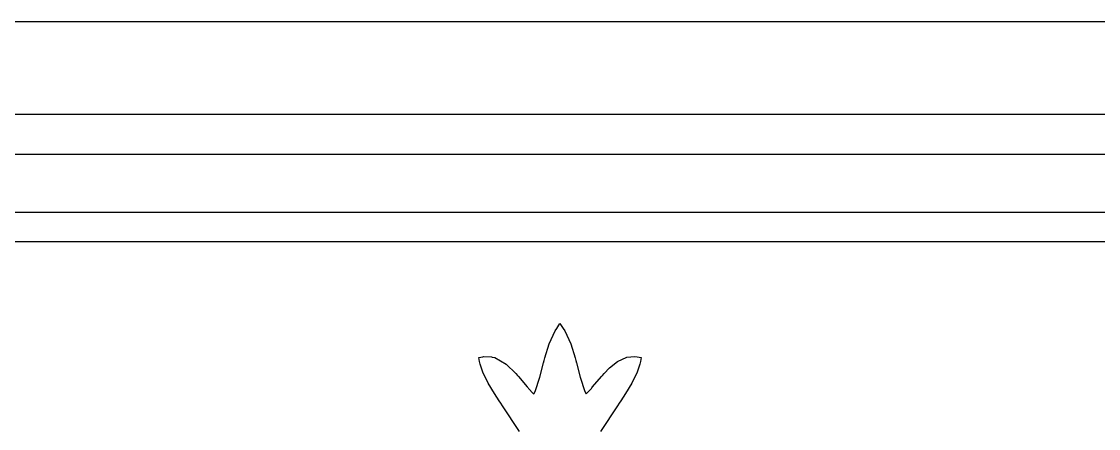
# Model space of a CAD drawing. Extents: x 0 to 1426, y 0 to 829.
# Drawn here: x 729.1 to 832.8, y 153.6 to 192.7 of the extents above; entities that cross this region are included whole.
import ezdxf

# ---------------------------------------------------------------- set-up
doc = ezdxf.new("R2010")
doc.units = 0
doc.layers.get('0').update_dxf_attribs({"linetype": 'CONTINUOUS'})

msp = doc.modelspace()

# ---------------------------------------------------------------- linework, layer by layer
at = {"color": 21}
msp.add_line((547.695, 192.749), (1014.19, 192.749), dxfattribs=at)
at = {"color": 0}
for p, q in [((599.486, 183.834), (962.395, 183.834)), ((599.486, 183.834), (962.395, 183.834)), ((958.511, 179.948), (603.373, 179.948)), ((958.511, 179.948), (603.373, 179.948)), ((606.125, 174.385), (956.257, 174.385)), ((606.125, 174.385), (956.257, 174.385)), ((956.257, 171.545), (606.125, 171.545)), ((956.257, 171.545), (606.125, 171.545)), ((779.911, 161.717), (780.482, 162.979)), ((779.911, 161.717), (780.482, 162.979)), ((780.482, 162.979), (780.63, 163.207)), ((780.482, 162.979), (780.63, 163.207)), ((780.63, 163.207), (780.944, 163.689)), ((780.63, 163.207), (780.944, 163.689)), ((780.944, 163.689), (781.258, 163.207)), ((780.944, 163.689), (781.258, 163.207)), ((781.258, 163.207), (781.406, 162.979)), ((781.258, 163.207), (781.406, 162.979)), ((781.406, 162.979), (781.978, 161.717)), ((781.406, 162.979), (781.978, 161.717)), ((779.494, 160.387), (779.911, 161.717)), ((779.494, 160.387), (779.911, 161.717)), ((781.978, 161.717), (782.394, 160.387)), ((781.978, 161.717), (782.394, 160.387)), ((773.116, 160.411), (773.497, 160.474)), ((773.116, 160.411), (773.497, 160.474)), ((773.194, 160.029), (773.116, 160.411)), ((773.194, 160.029), (773.116, 160.411)), ((773.247, 159.761), (773.194, 160.029)), ((773.247, 159.761), (773.194, 160.029)), ((773.497, 160.474), (773.575, 160.488)), ((773.497, 160.474), (773.575, 160.488)), ((773.575, 160.488), (774.347, 160.466)), ((773.575, 160.488), (774.347, 160.466)), ((774.347, 160.466), (774.421, 160.448)), ((774.347, 160.466), (774.421, 160.448)), ((774.421, 160.448), (774.668, 160.393)), ((774.421, 160.448), (774.668, 160.393)), ((774.668, 160.393), (775.772, 159.76)), ((774.668, 160.393), (775.772, 159.76)), ((779.004, 158.506), (779.357, 159.884)), ((779.004, 158.506), (779.357, 159.884)), ((779.357, 159.884), (779.424, 160.127)), ((779.357, 159.884), (779.424, 160.127)), ((779.424, 160.127), (779.494, 160.387)), ((779.424, 160.127), (779.494, 160.387)), ((782.394, 160.387), (782.465, 160.127)), ((782.394, 160.387), (782.465, 160.127)), ((782.465, 160.127), (782.528, 159.884)), ((782.465, 160.127), (782.528, 159.884)), ((782.528, 159.884), (782.884, 158.506)), ((782.528, 159.884), (782.884, 158.506)), ((785.71, 159.409), (786.497, 160.033)), ((785.71, 159.409), (786.497, 160.033)), ((786.497, 160.033), (787.386, 160.431)), ((786.497, 160.033), (787.386, 160.431)), ((787.386, 160.431), (788.144, 160.514)), ((787.386, 160.431), (788.144, 160.514)), ((788.144, 160.514), (788.388, 160.474)), ((788.144, 160.514), (788.388, 160.474)), ((788.388, 160.474), (788.772, 160.411)), ((788.388, 160.474), (788.772, 160.411)), ((788.695, 160.029), (788.638, 159.761)), ((788.695, 160.029), (788.638, 159.761)), ((788.772, 160.411), (788.695, 160.029)), ((788.772, 160.411), (788.695, 160.029)), ((773.518, 158.98), (773.247, 159.761)), ((773.518, 158.98), (773.247, 159.761)), ((774.023, 157.934), (773.518, 158.98)), ((774.023, 157.934), (773.518, 158.98)), ((775.772, 159.76), (776.7, 158.869)), ((775.772, 159.76), (776.7, 158.869)), ((776.7, 158.869), (776.862, 158.684)), ((776.7, 158.869), (776.862, 158.684)), ((785.026, 158.684), (785.188, 158.873)), ((785.026, 158.684), (785.188, 158.873)), ((785.188, 158.873), (785.71, 159.409)), ((785.188, 158.873), (785.71, 159.409)), ((788.367, 158.98), (787.862, 157.934)), ((788.367, 158.98), (787.862, 157.934)), ((788.638, 159.761), (788.367, 158.98)), ((788.638, 159.761), (788.367, 158.98)), ((774.626, 156.931), (774.023, 157.934)), ((774.626, 156.931), (774.023, 157.934)), ((776.862, 158.684), (776.951, 158.585)), ((776.862, 158.684), (776.951, 158.585)), ((776.951, 158.585), (777.794, 157.57)), ((776.951, 158.585), (777.794, 157.57)), ((778.542, 157.138), (779.004, 158.506)), ((778.542, 157.138), (779.004, 158.506)), ((782.884, 158.506), (783.347, 157.138)), ((782.884, 158.506), (783.347, 157.138)), ((784.091, 157.57), (784.938, 158.585)), ((784.091, 157.57), (784.938, 158.585)), ((784.938, 158.585), (785.026, 158.684)), ((784.938, 158.585), (785.026, 158.684)), ((787.862, 157.934), (787.262, 156.931)), ((787.862, 157.934), (787.262, 156.931)), ((775.081, 156.236), (774.626, 156.931)), ((775.081, 156.236), (774.626, 156.931)), ((777.794, 157.57), (777.882, 157.47)), ((777.794, 157.57), (777.882, 157.47)), ((777.882, 157.47), (777.921, 157.424)), ((777.882, 157.47), (777.921, 157.424)), ((777.921, 157.424), (778.372, 156.943)), ((777.921, 157.424), (778.372, 156.943)), ((778.372, 156.943), (778.422, 156.898)), ((778.372, 156.943), (778.422, 156.898)), ((778.422, 156.898), (778.542, 157.138)), ((778.422, 156.898), (778.542, 157.138)), ((783.347, 157.138), (783.463, 156.898)), ((783.347, 157.138), (783.463, 156.898)), ((783.463, 156.898), (783.512, 156.943)), ((783.463, 156.898), (783.512, 156.943)), ((783.512, 156.943), (783.964, 157.424)), ((783.512, 156.943), (783.964, 157.424)), ((783.964, 157.424), (784.006, 157.47)), ((783.964, 157.424), (784.006, 157.47)), ((784.006, 157.47), (784.091, 157.57)), ((784.006, 157.47), (784.091, 157.57)), ((787.262, 156.931), (786.804, 156.236)), ((787.262, 156.931), (786.804, 156.236)), ((775.236, 156.008), (775.081, 156.236)), ((775.236, 156.008), (775.081, 156.236)), ((775.398, 155.765), (775.236, 156.008)), ((775.398, 155.765), (775.236, 156.008)), ((777.053, 153.278), (775.398, 155.765)), ((777.053, 153.278), (775.398, 155.765)), ((786.486, 155.765), (784.832, 153.278)), ((786.486, 155.765), (784.832, 153.278)), ((786.652, 156.008), (786.486, 155.765)), ((786.652, 156.008), (786.486, 155.765)), ((786.804, 156.236), (786.652, 156.008)), ((786.804, 156.236), (786.652, 156.008))]:
    msp.add_line(p, q, dxfattribs=at)

doc.saveas('drawing.dxf')
